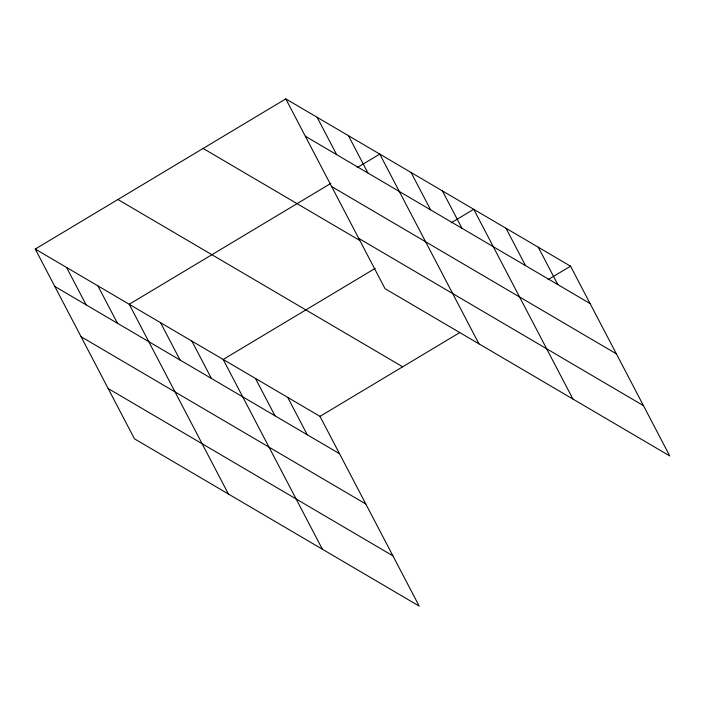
<?xml version="1.0" encoding="UTF-8"?>
<svg xmlns="http://www.w3.org/2000/svg" width="705" height="705" viewBox="0 0 705 705"><rect width="100%" height="100%" fill="white"/><g stroke="black" fill="none" stroke-linecap="round" stroke-linejoin="round"><path stroke-width="1.06" d="M35.25 249.059L319.991 416.355L419.202 606.115L134.452 438.818L35.25 249.059L285.798 98.885L570.548 266.182L669.75 455.941L385.009 288.645L285.798 98.885M330.909 183.379L129.218 304.269L228.42 494.029M357.215 167.605L379.766 154.095L478.968 343.855M375.139 268.394L223.185 359.471L322.388 549.23M451.182 222.815L473.734 209.297L572.936 399.056M319.991 416.355L459.783 332.566M547.996 279.691L570.548 266.182M305.344 136.259L590.085 303.555M331.632 186.552L616.373 353.839M358.713 238.361L643.462 405.657M203.119 148.447L359.726 240.458M117.929 199.506L402.678 366.794M54.787 286.433L339.537 453.729M81.084 336.726L365.825 504.013M108.165 388.534L392.905 555.831M538.276 247.217L557.814 284.591M506.005 228.261L525.542 265.635M442.414 190.896L461.951 228.27M411.086 172.496L430.632 209.87M348.446 135.686L367.984 173.069M317.127 117.286L336.664 154.668M287.719 397.391L307.265 434.765M255.448 378.435L274.994 415.809M191.857 341.07L211.403 378.444M160.537 322.67L180.075 360.043M97.898 285.869L117.435 323.243M66.57 267.459L86.116 304.842"/></g></svg>
